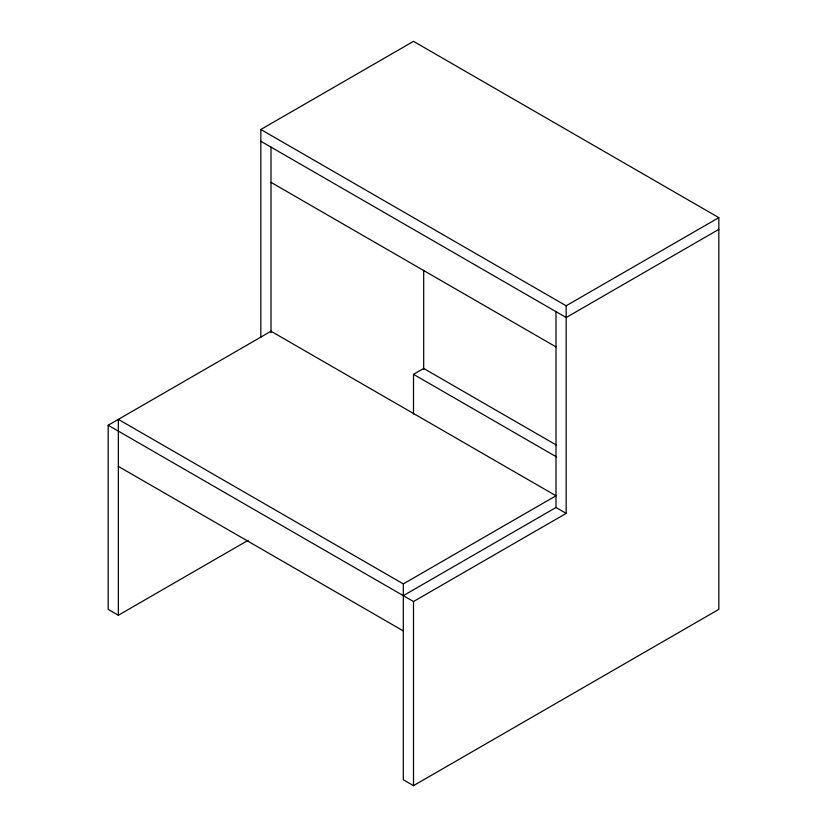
<?xml version="1.0" encoding="UTF-8"?>
<svg xmlns="http://www.w3.org/2000/svg" width="827" height="827" viewBox="0 0 827 827"><rect width="100%" height="100%" fill="white"/><g stroke="black" fill="none" stroke-linecap="round" stroke-linejoin="round"><path stroke-width="1.24" d="M260.836 337.116L260.836 129.488L413.5 41.35L718.828 217.635L718.828 609.365L413.5 785.65L403.318 779.778L403.318 583.903L118.344 419.372L118.344 615.247L108.172 609.365L108.172 425.254L271.008 331.234L555.992 495.766L403.318 583.903M413.5 414.069L413.5 374.331L423.682 368.449L556.664 445.236M260.836 129.488L566.164 305.773L718.828 217.635M718.828 229.379L566.164 317.527L260.836 141.241M118.344 615.247L248.09 540.341M403.318 595.657L555.992 507.52L566.164 513.391L566.164 305.773M108.172 425.254L413.5 601.529L566.164 513.391M271.008 182.374L555.992 346.906M413.5 374.331L556.55 456.917M118.344 466.387L403.318 630.908M555.992 311.645L555.992 507.52M423.682 270.222L423.682 369.411M413.5 601.529L413.5 785.65M271.008 147.123L271.008 332.681"/></g></svg>
